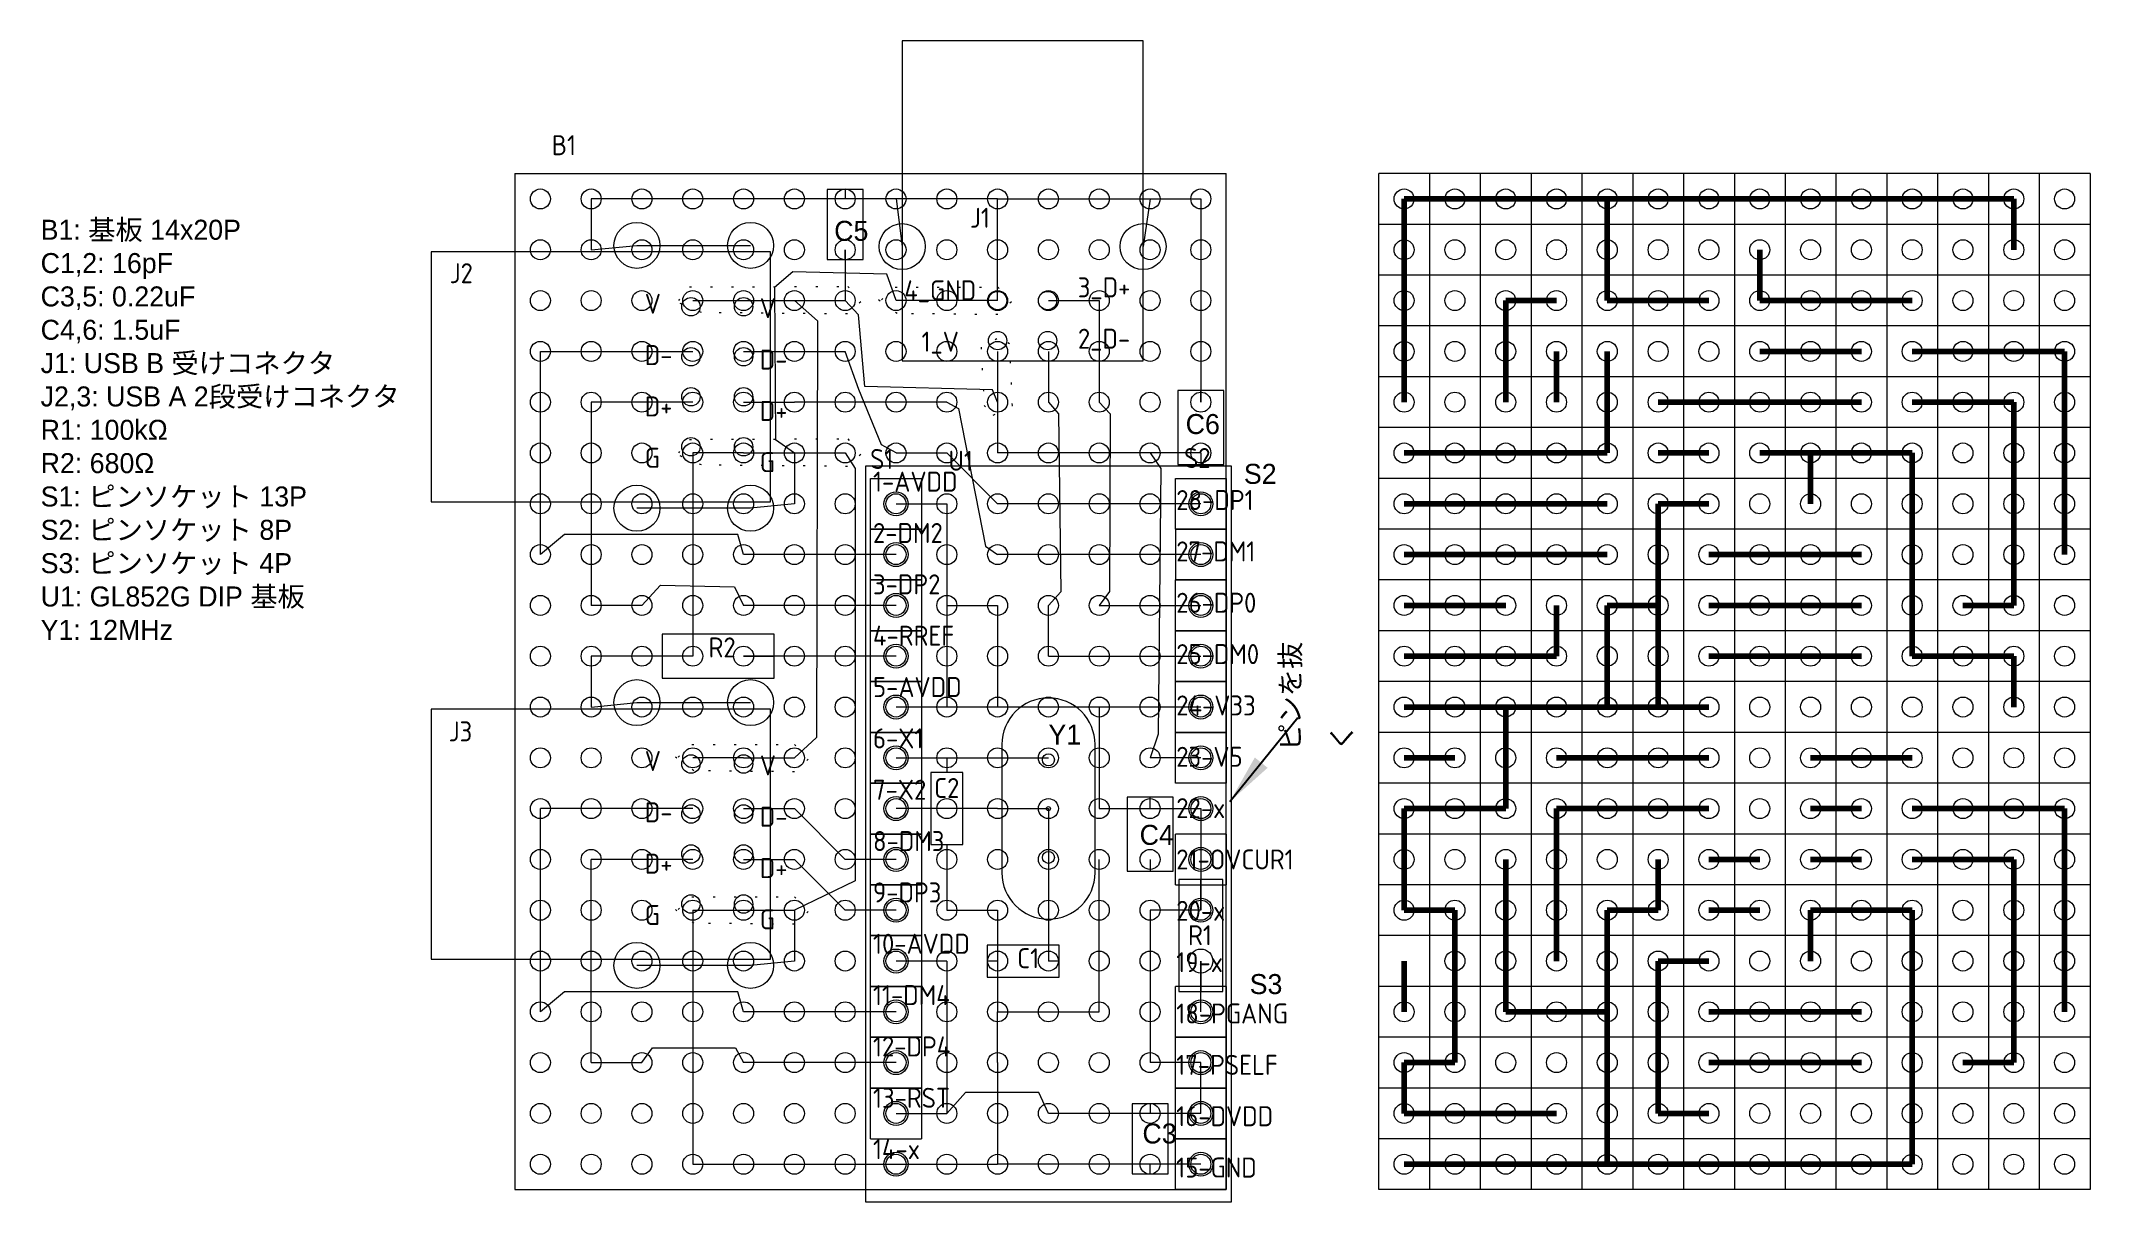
# Model space of a CAD drawing. Extents: x -22 to 80, y 1 to 59.
import ezdxf

# ---------------------------------------------------------------- set-up
doc = ezdxf.new("R2010")
doc.units = 0
doc.linetypes.add('DOTTINY', pattern=[0.9525, 0, -0.9525])
doc.layers.get('0').update_dxf_attribs({"linetype": 'CONTINUOUS', "lineweight": 9})
for name, color, linetype, lineweight in [('0_GND', 7, 'CONTINUOUS', 15), ('5V line', 1, 'CONTINUOUS', 15), ('condenser', 5, 'CONTINUOUS', 15)]:
    doc.layers.add(name, color=color, linetype=linetype, lineweight=lineweight)
for name, color, linetype, lineweight, true_color in [('0_wire', 92, 'CONTINUOUS', 15, 0x00cf00), ('3.3V line', 40, 'CONTINUOUS', 15, 0xffaa00), ('crystal', 96, 'CONTINUOUS', 15, 0x008000), ('micon', 216, 'CONTINUOUS', 15, 0x800080), ('resister', 132, 'CONTINUOUS', 15, 0x00caca), ('socket_header', 56, 'CONTINUOUS', 15, 0x808000), ('terminal', 16, 'CONTINUOUS', 15, 0x800000), ('universal_board', 253, 'CONTINUOUS', 15, 0xa0a0a4)]:
    doc.layers.add(name, color=color, linetype=linetype, lineweight=lineweight, true_color=true_color)
doc.styles.add('iso', font='iso')
doc.styles.add('kst32b', font='kst32b')
doc.styles.get("Standard").update_dxf_attribs({"font": 'STANDARD'})
doc.styles.add('unicode', font='unicode')
doc.dimstyles.get("Standard").update_dxf_attribs({"dimtxt": 2.5, "dimasz": 2.5, "dimexe": 1.25, "dimexo": 0.625, "dimtad": 0, "dimtoh": 1, "dimtxsty": 'STANDARD', "dimcen": 0.09, "dimadec": 0, "dimazin": 0, "dimtfac": 1, "dimtdec": 4, "dimtofl": 0, "dimtmove": 0, "dimatfit": 3, "dimfxl": 1, "dimtolj": 1, "dimtzin": 0, "dimarcsym": 0})

msp = doc.modelspace()

# ---------------------------------------------------------------- linework, layer by layer
at = {"layer": '0_GND'}
for p, q in [((15.24, 50.8), (5.08, 50.8)), ((5.08, 50.8), (5.08, 48.26)), ((25.4, 50.8), (15.24, 50.8)), ((25.4, 45.72), (25.4, 50.8)), ((25.4, 50.8), (33.02, 50.8)), ((33.02, 50.8), (35.56, 50.8)), ((35.56, 50.8), (35.56, 40.64)), ((25.4, 45.72), (20.32, 45.72)), ((12.7, 38.1), (10.16, 38.1)), ((10.16, 38.1), (10.16, 27.94)), ((12.7, 38.1), (15.24, 38.1)), ((15.24, 38.1), (15.24, 35.56)), ((15.24, 38.1), (17.78, 38.1)), ((10.16, 27.94), (5.08, 27.94)), ((5.08, 27.94), (5.08, 25.4)), ((22.86, 17.78), (22.86, 15.24)), ((30.48, 10.16), (30.48, 17.78)), ((10.16, 15.24), (12.7, 15.24)), ((10.16, 15.24), (10.16, 2.54)), ((12.7, 15.24), (15.24, 15.24)), ((15.24, 15.24), (15.24, 12.7)), ((22.86, 15.24), (25.4, 15.24)), ((25.4, 15.24), (25.4, 10.16)), ((25.4, 7.62), (25.4, 10.16)), ((25.4, 10.16), (30.48, 10.16)), ((25.4, 7.62), (25.4, 2.54)), ((10.16, 2.54), (22.86, 2.54)), ((22.86, 2.54), (25.4, 2.54)), ((33.02, 2.54), (25.4, 2.54)), ((35.56, 2.54), (33.02, 2.54))]:
    msp.add_line(p, q, dxfattribs=at)
at = {"layer": '0_GND', "lineweight": 200}
for p, q in [((48.26, 50.8), (45.72, 50.8)), ((45.72, 50.8), (45.72, 40.64)), ((55.88, 50.8), (48.26, 50.8)), ((55.88, 45.72), (55.88, 50.8)), ((55.88, 50.8), (66.04, 50.8)), ((66.04, 50.8), (76.2, 50.8)), ((76.2, 50.8), (76.2, 48.26)), ((55.88, 45.72), (60.96, 45.72)), ((66.04, 38.1), (63.5, 38.1)), ((68.58, 38.1), (66.04, 38.1)), ((66.04, 38.1), (66.04, 35.56)), ((68.58, 38.1), (71.12, 38.1)), ((71.12, 38.1), (71.12, 27.94)), ((71.12, 27.94), (76.2, 27.94)), ((76.2, 27.94), (76.2, 25.4)), ((50.8, 10.16), (50.8, 17.78)), ((58.42, 17.78), (58.42, 15.24)), ((58.42, 15.24), (55.88, 15.24)), ((55.88, 15.24), (55.88, 10.16)), ((68.58, 15.24), (66.04, 15.24)), ((66.04, 15.24), (66.04, 12.7)), ((71.12, 15.24), (68.58, 15.24)), ((71.12, 15.24), (71.12, 2.54)), ((55.88, 10.16), (50.8, 10.16)), ((55.88, 7.62), (55.88, 10.16)), ((55.88, 7.62), (55.88, 2.54)), ((45.72, 2.54), (48.26, 2.54)), ((48.26, 2.54), (55.88, 2.54)), ((58.42, 2.54), (55.88, 2.54)), ((71.12, 2.54), (58.42, 2.54))]:
    msp.add_line(p, q, dxfattribs=at)
at = {"layer": '0_GND', "linetype": 'DOTTINY'}
for points in [[(19.59, 45.75), (20.28, 46.39), (25.41, 46.39), (26.09, 45.66), (25.41, 45.02), (20.37, 45.07), (19.45, 45.75)], [(9.46, 38.1), (9.99, 38.78), (17.92, 38.81), (18.56, 38.03), (17.89, 37.43), (10.59, 37.5), (9.42, 38)], [(9.43, 15.27), (10.12, 15.91), (15.25, 15.91), (15.93, 15.18), (15.25, 14.54), (10.21, 14.59), (9.29, 15.27)]]:
    msp.add_lwpolyline(points, dxfattribs=at)
at = {"layer": '0_wire'}
for p, q in [((27.94, 45.72), (30.48, 45.72)), ((30.48, 45.72), (30.48, 40.64)), ((2.54, 33.02), (2.54, 43.18)), ((2.54, 43.18), (10.16, 43.18)), ((12.7, 43.18), (15.24, 43.18)), ((15.24, 43.18), (17.78, 43.18)), ((27.94, 43.18), (27.94, 40.64)), ((10.16, 40.64), (5.08, 40.64)), ((5.08, 40.64), (5.08, 30.48)), ((12.7, 40.64), (15.24, 40.64)), ((22.86, 40.64), (15.24, 40.64)), ((20.32, 38.1), (22.86, 38.1)), ((35.56, 35.56), (25.4, 35.56)), ((20.32, 33.02), (12.7, 33.02)), ((35.56, 33.02), (25.4, 33.02)), ((7.62, 30.48), (5.08, 30.48)), ((20.32, 30.48), (12.7, 30.48)), ((27.94, 27.94), (27.94, 30.48)), ((30.48, 30.48), (35.56, 30.48)), ((17.78, 27.94), (12.7, 27.94)), ((20.32, 27.94), (17.78, 27.94)), ((27.94, 27.94), (35.56, 27.94)), ((20.32, 22.86), (25.4, 22.86)), ((25.4, 22.86), (27.94, 22.86)), ((10.16, 20.32), (2.54, 20.32)), ((2.54, 10.16), (2.54, 20.32)), ((12.7, 20.32), (15.24, 20.32)), ((25.4, 20.32), (20.32, 20.32)), ((25.4, 20.32), (27.94, 20.32)), ((27.94, 20.32), (27.94, 17.78)), ((10.16, 17.78), (5.08, 17.78)), ((5.08, 7.62), (5.08, 17.78)), ((12.7, 17.78), (15.24, 17.78)), ((20.32, 17.78), (17.78, 17.78)), ((27.94, 17.78), (27.94, 12.7)), ((20.32, 15.24), (17.78, 15.24)), ((35.56, 10.16), (35.56, 12.7)), ((17.78, 10.16), (12.7, 10.16)), ((20.32, 10.16), (17.78, 10.16)), ((5.08, 7.62), (7.62, 7.62)), ((17.78, 7.62), (12.7, 7.62)), ((20.32, 7.62), (17.78, 7.62))]:
    msp.add_line(p, q, dxfattribs=at)
at = {"layer": '0_wire', "lineweight": 200}
for p, q in [((53.34, 45.72), (50.8, 45.72)), ((50.8, 45.72), (50.8, 40.64)), ((53.34, 43.18), (53.34, 40.64)), ((66.04, 43.18), (63.5, 43.18)), ((68.58, 43.18), (66.04, 43.18)), ((78.74, 43.18), (71.12, 43.18)), ((78.74, 33.02), (78.74, 43.18)), ((58.42, 40.64), (66.04, 40.64)), ((68.58, 40.64), (66.04, 40.64)), ((71.12, 40.64), (76.2, 40.64)), ((76.2, 40.64), (76.2, 30.48)), ((60.96, 38.1), (58.42, 38.1)), ((45.72, 35.56), (55.88, 35.56)), ((45.72, 33.02), (55.88, 33.02)), ((60.96, 33.02), (68.58, 33.02)), ((50.8, 30.48), (45.72, 30.48)), ((53.34, 27.94), (53.34, 30.48)), ((60.96, 30.48), (68.58, 30.48)), ((73.66, 30.48), (76.2, 30.48)), ((53.34, 27.94), (45.72, 27.94)), ((60.96, 27.94), (63.5, 27.94)), ((63.5, 27.94), (68.58, 27.94)), ((55.88, 22.86), (53.34, 22.86)), ((60.96, 22.86), (55.88, 22.86)), ((55.88, 20.32), (53.34, 20.32)), ((53.34, 20.32), (53.34, 17.78)), ((55.88, 20.32), (60.96, 20.32)), ((68.58, 20.32), (66.04, 20.32)), ((71.12, 20.32), (78.74, 20.32)), ((78.74, 10.16), (78.74, 20.32)), ((53.34, 17.78), (53.34, 12.7)), ((60.96, 17.78), (63.5, 17.78)), ((68.58, 17.78), (66.04, 17.78)), ((71.12, 17.78), (76.2, 17.78)), ((76.2, 7.62), (76.2, 17.78)), ((60.96, 15.24), (63.5, 15.24)), ((45.72, 10.16), (45.72, 12.7)), ((60.96, 10.16), (63.5, 10.16)), ((63.5, 10.16), (68.58, 10.16)), ((60.96, 7.62), (63.5, 7.62)), ((63.5, 7.62), (68.58, 7.62)), ((76.2, 7.62), (73.66, 7.62))]:
    msp.add_line(p, q, dxfattribs=at)
at = {"layer": '3.3V line'}
for p, q in [((20.32, 35.56), (22.86, 35.56)), ((22.86, 35.56), (22.86, 25.4)), ((22.86, 30.48), (25.4, 30.48)), ((25.4, 30.48), (25.4, 25.4)), ((25.4, 25.4), (20.32, 25.4)), ((30.48, 25.4), (25.4, 25.4)), ((33.02, 25.4), (30.48, 25.4)), ((30.48, 25.4), (30.48, 20.32)), ((35.56, 25.4), (33.02, 25.4)), ((30.48, 20.32), (35.56, 20.32)), ((35.56, 20.32), (35.56, 17.78)), ((35.56, 17.78), (35.56, 15.24)), ((35.56, 15.24), (33.02, 15.24)), ((33.02, 15.24), (33.02, 7.62)), ((22.86, 12.7), (20.32, 12.7)), ((22.86, 12.7), (22.86, 5.08)), ((35.56, 7.62), (33.02, 7.62)), ((35.56, 5.08), (35.56, 7.62)), ((20.32, 5.08), (22.86, 5.08)), ((33.02, 5.08), (27.94, 5.08)), ((35.56, 5.08), (33.02, 5.08))]:
    msp.add_line(p, q, dxfattribs=at)
at = {"layer": '3.3V line', "lineweight": 200}
for p, q in [((60.96, 35.56), (58.42, 35.56)), ((58.42, 35.56), (58.42, 25.4)), ((58.42, 30.48), (55.88, 30.48)), ((55.88, 30.48), (55.88, 25.4)), ((45.72, 25.4), (48.26, 25.4)), ((48.26, 25.4), (50.8, 25.4)), ((50.8, 25.4), (55.88, 25.4)), ((50.8, 25.4), (50.8, 20.32)), ((55.88, 25.4), (60.96, 25.4)), ((50.8, 20.32), (45.72, 20.32)), ((45.72, 20.32), (45.72, 17.78)), ((45.72, 17.78), (45.72, 15.24)), ((45.72, 15.24), (48.26, 15.24)), ((48.26, 15.24), (48.26, 7.62)), ((58.42, 12.7), (58.42, 5.08)), ((58.42, 12.7), (60.96, 12.7)), ((45.72, 5.08), (45.72, 7.62)), ((45.72, 7.62), (48.26, 7.62)), ((45.72, 5.08), (48.26, 5.08)), ((48.26, 5.08), (53.34, 5.08)), ((60.96, 5.08), (58.42, 5.08))]:
    msp.add_line(p, q, dxfattribs=at)
at = {"layer": '5V line'}
for p, q in [((17.78, 48.26), (17.78, 45.72)), ((10.16, 45.72), (15.24, 45.72)), ((15.24, 45.72), (17.78, 45.72)), ((25.4, 43.18), (25.4, 40.64)), ((25.4, 40.64), (25.4, 38.1)), ((33.02, 38.1), (25.4, 38.1)), ((35.56, 38.1), (33.02, 38.1)), ((12.7, 22.86), (10.16, 22.86)), ((12.7, 22.86), (15.24, 22.86)), ((35.56, 22.86), (33.02, 22.86))]:
    msp.add_line(p, q, dxfattribs=at)
at = {"layer": '5V line', "lineweight": 200}
for p, q in [((63.5, 48.26), (63.5, 45.72)), ((66.04, 45.72), (63.5, 45.72)), ((71.12, 45.72), (66.04, 45.72)), ((55.88, 43.18), (55.88, 40.64)), ((55.88, 40.64), (55.88, 38.1)), ((45.72, 38.1), (48.26, 38.1)), ((48.26, 38.1), (55.88, 38.1)), ((45.72, 22.86), (48.26, 22.86)), ((68.58, 22.86), (66.04, 22.86)), ((68.58, 22.86), (71.12, 22.86))]:
    msp.add_line(p, q, dxfattribs=at)
at = {"layer": '5V line', "linetype": 'DOTTINY'}
for points in [[(9.46, 45.72), (9.99, 46.4), (17.92, 46.43), (18.56, 45.65), (17.89, 45.05), (10.59, 45.12), (9.42, 45.62)], [(25.36, 43.81), (24.58, 43.39), (24.72, 40.48), (25.18, 39.99), (26.14, 40.48), (26, 43.56), (25.5, 43.85)], [(9.43, 22.89), (10.12, 23.53), (15.25, 23.53), (15.93, 22.8), (15.25, 22.16), (10.21, 22.21), (9.29, 22.89)]]:
    msp.add_lwpolyline(points, dxfattribs=at)
at = {"layer": 'condenser'}
for p, q in [((18.68, 51.28), (16.88, 51.28)), ((16.88, 51.28), (16.88, 47.78)), ((17.78, 51.28), (17.78, 50.8)), ((18.68, 47.78), (18.68, 51.28)), ((17.78, 47.78), (17.78, 48.26)), ((16.88, 47.78), (18.68, 47.78)), ((34.41, 41.22), (34.41, 37.52)), ((36.71, 41.22), (34.41, 41.22)), ((35.56, 40.64), (35.56, 41.22)), ((36.71, 37.52), (36.71, 41.22)), ((35.56, 38.1), (35.56, 37.52)), ((34.41, 37.52), (36.71, 37.52)), ((22.86, 22.86), (22.86, 22.12)), ((23.66, 22.12), (22.06, 22.12)), ((22.06, 22.12), (22.06, 18.52)), ((23.66, 18.52), (23.66, 22.12)), ((31.87, 20.9), (31.87, 17.2)), ((34.17, 20.9), (31.87, 20.9)), ((33.02, 20.32), (33.02, 20.9)), ((34.17, 17.2), (34.17, 20.9)), ((22.06, 18.52), (23.66, 18.52)), ((22.86, 18.52), (22.86, 17.78)), ((33.02, 17.78), (33.02, 17.2)), ((31.87, 17.2), (34.17, 17.2)), ((28.47, 13.5), (24.87, 13.5)), ((24.87, 13.5), (24.87, 11.9)), ((28.47, 11.9), (28.47, 13.5)), ((25.4, 12.7), (24.87, 12.7)), ((28.47, 12.7), (27.94, 12.7)), ((24.87, 11.9), (28.47, 11.9)), ((33.92, 5.56), (32.12, 5.56)), ((32.12, 5.56), (32.12, 2.06)), ((33.02, 5.56), (33.02, 5.08)), ((33.92, 2.06), (33.92, 5.56)), ((32.12, 2.06), (33.92, 2.06)), ((33.02, 2.06), (33.02, 2.54))]:
    msp.add_line(p, q, dxfattribs=at)
at = {"layer": 'crystal'}
for p, q in [((25.61, 23.52), (25.61, 17.12)), ((30.26, 23.52), (30.26, 17.12))]:
    msp.add_line(p, q, dxfattribs=at)
for centre, radius in [((27.94, 22.76), 0.3), ((27.94, 20.32), 0.1), ((27.94, 17.88), 0.3)]:
    msp.add_circle(centre, radius, dxfattribs=at)
for centre, start, end in [((27.94, 23.52), 360, 180), ((27.94, 17.12), 180, 360)]:
    msp.add_arc(centre, 2.33, start, end, dxfattribs=at)
at = {"layer": 'micon'}
for p, q in [((18.81, 0.65), (18.81, 37.45)), ((18.81, 37.45), (37.07, 37.45)), ((37.07, 0.65), (18.81, 0.65))]:
    msp.add_line(p, q, dxfattribs=at)
at = {"layer": 'micon', "linetype": 'CONTINUOUS', "lineweight": 15}
msp.add_line((37.07, 37.45), (37.07, 0.65), dxfattribs=at)
at = {"layer": 'micon'}
for centre in [(20.32, 35.56), (35.56, 35.56), (20.32, 33.02), (35.56, 33.02), (20.32, 30.48), (35.56, 30.48), (20.32, 27.94), (35.56, 27.94), (20.32, 25.4), (35.56, 25.4), (20.32, 22.86), (35.56, 22.86), (20.32, 20.32), (35.56, 20.32), (20.32, 17.78), (35.56, 17.78), (20.32, 15.24), (35.56, 15.24), (20.32, 12.7), (35.56, 12.7), (20.32, 10.16), (35.56, 10.16), (20.32, 7.62), (35.56, 7.62), (20.32, 5.08), (35.56, 5.08), (20.32, 2.54), (35.56, 2.54)]:
    msp.add_circle(centre, 0.6, dxfattribs=at)
at = {"layer": 'resister'}
for p, q in [((20.32, 50.8), (20.63, 48.42)), ((33.02, 50.8), (32.67, 48.42)), ((25.4, 35.56), (22.86, 38.1)), ((14.23, 29.04), (8.63, 29.04)), ((8.63, 29.04), (8.63, 26.84)), ((14.23, 26.84), (14.23, 29.04)), ((10.16, 27.94), (8.63, 27.94)), ((12.7, 27.94), (14.23, 27.94)), ((8.63, 26.84), (14.23, 26.84)), ((17.78, 17.78), (15.24, 20.32)), ((15.24, 17.78), (17.78, 15.24)), ((34.46, 16.77), (34.46, 11.17)), ((36.66, 16.77), (34.46, 16.77)), ((35.56, 15.24), (35.56, 16.77)), ((36.66, 11.17), (36.66, 16.77)), ((35.56, 12.7), (35.56, 11.17)), ((34.46, 11.17), (36.66, 11.17))]:
    msp.add_line(p, q, dxfattribs=at)
for points in [[(5.08, 48.26), (7.37, 48.48), (13.05, 48.48)], [(20.32, 45.72), (19.87, 47.04), (15.17, 47.16), (14.24, 46.38), (14.3, 38.78), (15.24, 38.1)], [(15.24, 45.72), (16.39, 44.7), (16.35, 23.88), (15.24, 22.86)], [(25.4, 40.64), (25.15, 41.26), (18.77, 41.42), (18.44, 45.01), (17.78, 45.72)], [(20.32, 38.1), (19.59, 38.5), (18.47, 41.27), (17.78, 43.18)], [(22.86, 40.64), (23.44, 40.33), (24.8, 33.44), (25.4, 33.02)], [(27.94, 40.64), (28.44, 40.06), (28.56, 31.15), (27.94, 30.48)], [(30.48, 40.64), (31.03, 40.06), (30.99, 31.18), (30.48, 30.48)], [(17.78, 38.1), (18.28, 37.33), (18.28, 16.71), (15.24, 15.24)], [(33.02, 38.1), (33.56, 37.32), (33.42, 24.04), (33.02, 22.86)], [(15.24, 35.56), (13.05, 35.34), (7.37, 35.34)], [(12.7, 33.02), (12.41, 34.02), (3.75, 34.02), (2.54, 33.02)], [(7.62, 30.48), (8.54, 31.49), (12.24, 31.41), (12.7, 30.48)], [(5.08, 25.4), (7.37, 25.62), (13.05, 25.62)], [(15.24, 12.7), (13.05, 12.48), (7.37, 12.48)], [(12.7, 10.16), (12.41, 11.16), (3.75, 11.16), (2.54, 10.16)], [(7.62, 7.62), (8.15, 8.36), (12.29, 8.36), (12.7, 7.62)], [(27.94, 5.08), (27.46, 6.12), (23.8, 6.12), (22.86, 5.08)]]:
    msp.add_lwpolyline(points, dxfattribs=at)
at = {"layer": 'socket_header'}
for p, q in [((19.05, 36.83), (21.59, 36.83)), ((19.05, 34.29), (19.05, 36.83)), ((21.59, 36.83), (21.59, 34.29)), ((34.29, 34.29), (34.29, 36.83)), ((34.29, 36.83), (36.83, 36.83)), ((36.83, 36.83), (36.83, 34.29)), ((21.59, 34.29), (19.05, 34.29)), ((19.05, 34.29), (21.59, 34.29)), ((19.05, 31.75), (19.05, 34.29)), ((21.59, 34.29), (21.59, 31.75)), ((36.83, 34.29), (34.29, 34.29)), ((34.29, 34.29), (36.83, 34.29)), ((34.29, 34.29), (34.29, 31.75)), ((36.83, 34.29), (36.83, 31.75)), ((21.59, 31.75), (19.05, 31.75)), ((19.05, 31.75), (21.59, 31.75)), ((19.05, 29.21), (19.05, 31.75)), ((21.59, 31.75), (21.59, 29.21)), ((36.83, 31.75), (34.29, 31.75)), ((34.29, 31.75), (36.83, 31.75)), ((34.29, 29.21), (34.29, 31.75)), ((36.83, 31.75), (36.83, 29.21)), ((21.59, 29.21), (19.05, 29.21)), ((19.05, 29.21), (21.59, 29.21)), ((19.05, 26.67), (19.05, 29.21)), ((21.59, 29.21), (21.59, 26.67)), ((36.83, 29.21), (34.29, 29.21)), ((34.29, 29.21), (36.83, 29.21)), ((34.29, 26.67), (34.29, 29.21)), ((36.83, 29.21), (36.83, 26.67)), ((21.59, 26.67), (19.05, 26.67)), ((19.05, 26.67), (21.59, 26.67)), ((19.05, 24.13), (19.05, 26.67)), ((21.59, 26.67), (21.59, 24.13)), ((36.83, 26.67), (34.29, 26.67)), ((34.29, 26.67), (36.83, 26.67)), ((34.29, 24.13), (34.29, 26.67)), ((36.83, 26.67), (36.83, 24.13)), ((21.59, 24.13), (19.05, 24.13)), ((19.05, 24.13), (21.59, 24.13)), ((19.05, 21.59), (19.05, 24.13)), ((21.59, 24.13), (21.59, 21.59)), ((36.83, 24.13), (34.29, 24.13)), ((34.29, 24.13), (36.83, 24.13)), ((34.29, 21.59), (34.29, 24.13)), ((36.83, 24.13), (36.83, 21.59)), ((21.59, 21.59), (19.05, 21.59)), ((19.05, 21.59), (21.59, 21.59)), ((19.05, 19.05), (19.05, 21.59)), ((21.59, 21.59), (21.59, 19.05)), ((36.83, 21.59), (34.29, 21.59)), ((21.59, 19.05), (19.05, 19.05)), ((19.05, 19.05), (21.59, 19.05)), ((19.05, 16.51), (19.05, 19.05)), ((21.59, 19.05), (21.59, 16.51)), ((36.83, 19.05), (34.29, 19.05)), ((34.29, 16.51), (34.29, 19.05)), ((36.83, 19.05), (36.83, 16.51)), ((21.59, 16.51), (19.05, 16.51)), ((19.05, 16.51), (21.59, 16.51)), ((19.05, 13.97), (19.05, 16.51)), ((21.59, 16.51), (21.59, 13.97)), ((34.29, 16.51), (36.83, 16.51)), ((21.59, 13.97), (19.05, 13.97)), ((19.05, 13.97), (21.59, 13.97)), ((19.05, 11.43), (19.05, 13.97)), ((21.59, 13.97), (21.59, 11.43)), ((21.59, 11.43), (19.05, 11.43)), ((19.05, 11.43), (21.59, 11.43)), ((19.05, 8.89), (19.05, 11.43)), ((21.59, 11.43), (21.59, 8.89)), ((36.83, 11.43), (34.29, 11.43)), ((34.29, 8.89), (34.29, 11.43)), ((36.83, 11.43), (36.83, 8.89)), ((21.59, 8.89), (19.05, 8.89)), ((19.05, 8.89), (21.59, 8.89)), ((19.05, 6.35), (19.05, 8.89)), ((21.59, 8.89), (21.59, 6.35)), ((36.83, 8.89), (34.29, 8.89)), ((34.29, 8.89), (36.83, 8.89)), ((34.29, 6.35), (34.29, 8.89)), ((36.83, 8.89), (36.83, 6.35)), ((21.59, 6.35), (19.05, 6.35)), ((19.05, 6.35), (21.59, 6.35)), ((19.05, 3.81), (19.05, 6.35)), ((21.59, 6.35), (21.59, 3.81)), ((36.83, 6.35), (34.29, 6.35)), ((34.29, 6.35), (36.83, 6.35)), ((34.29, 3.81), (34.29, 6.35)), ((36.83, 6.35), (36.83, 3.81)), ((19.05, 3.81), (21.59, 3.81)), ((36.83, 3.81), (34.29, 3.81)), ((34.29, 3.81), (36.83, 3.81)), ((34.29, 1.27), (34.29, 3.81)), ((36.83, 3.81), (36.83, 1.27)), ((36.83, 1.27), (34.29, 1.27))]:
    msp.add_line(p, q, dxfattribs=at)
at = {"layer": 'terminal'}
for p, q in [((20.63, 58.7), (20.63, 42.7)), ((32.67, 58.7), (20.63, 58.7)), ((32.67, 42.7), (32.67, 58.7)), ((14.05, 48.16), (-2.91, 48.16)), ((-2.91, 48.16), (-2.91, 35.66)), ((14.05, 35.66), (14.05, 48.16)), ((20.63, 42.7), (32.67, 42.7)), ((-2.91, 35.66), (14.05, 35.66)), ((14.05, 25.3), (-2.91, 25.3)), ((-2.91, 25.3), (-2.91, 12.8)), ((14.05, 12.8), (14.05, 25.3)), ((-2.91, 12.8), (14.05, 12.8))]:
    msp.add_line(p, q, dxfattribs=at)
for centre, radius in [((7.37, 48.48), 1.15), ((13.05, 48.48), 1.15), ((20.63, 48.42), 1.15), ((32.67, 48.42), 1.15), ((25.4, 45.72), 0.46), ((27.9, 45.72), 0.46), ((10.07, 45.41), 0.46), ((12.7, 45.41), 0.46), ((25.4, 43.72), 0.46), ((27.9, 43.72), 0.46), ((10.07, 42.91), 0.46), ((12.7, 42.91), 0.46), ((10.07, 40.91), 0.46), ((12.7, 40.91), 0.46), ((10.07, 38.41), 0.46), ((12.7, 38.41), 0.46), ((7.37, 35.34), 1.15), ((13.05, 35.34), 1.15), ((7.37, 25.62), 1.15), ((13.05, 25.62), 1.15), ((10.07, 22.55), 0.46), ((12.7, 22.55), 0.46), ((10.07, 20.05), 0.46), ((12.7, 20.05), 0.46), ((10.07, 18.05), 0.46), ((12.7, 18.05), 0.46), ((10.07, 15.55), 0.46), ((12.7, 15.55), 0.46), ((7.37, 12.48), 1.15), ((13.05, 12.48), 1.15)]:
    msp.add_circle(centre, radius, dxfattribs=at)
at = {"layer": 'universal_board'}
for p, q in [((1.27, 52.07), (36.83, 52.07)), ((1.27, 52.07), (1.27, 1.27)), ((36.83, 1.27), (36.83, 52.07)), ((80.01, 52.07), (44.45, 52.07)), ((44.45, 1.27), (44.45, 52.07)), ((46.99, 52.07), (46.99, 1.27)), ((49.53, 52.07), (49.53, 1.27)), ((52.07, 52.07), (52.07, 1.27)), ((54.61, 52.07), (54.61, 1.27)), ((57.15, 52.07), (57.15, 1.27)), ((59.69, 52.07), (59.69, 1.27)), ((62.23, 52.07), (62.23, 1.27)), ((64.77, 52.07), (64.77, 1.27)), ((67.31, 52.07), (67.31, 1.27)), ((69.85, 52.07), (69.85, 1.27)), ((72.39, 52.07), (72.39, 1.27)), ((74.93, 52.07), (74.93, 1.27)), ((77.47, 52.07), (77.47, 1.27)), ((80.01, 52.07), (80.01, 1.27)), ((80.01, 49.53), (44.45, 49.53)), ((80.01, 46.99), (44.45, 46.99)), ((80.01, 44.45), (44.45, 44.45)), ((80.01, 41.91), (44.45, 41.91)), ((80.01, 39.37), (44.45, 39.37)), ((80.01, 36.83), (44.45, 36.83)), ((80.01, 34.29), (44.45, 34.29)), ((80.01, 31.75), (44.45, 31.75)), ((80.01, 29.21), (44.45, 29.21)), ((80.01, 26.67), (44.45, 26.67)), ((80.01, 24.13), (44.45, 24.13)), ((80.01, 21.59), (44.45, 21.59)), ((80.01, 19.05), (44.45, 19.05)), ((80.01, 16.51), (44.45, 16.51)), ((80.01, 13.97), (44.45, 13.97)), ((80.01, 11.43), (44.45, 11.43)), ((80.01, 8.89), (44.45, 8.89)), ((80.01, 6.35), (44.45, 6.35)), ((80.01, 3.81), (44.45, 3.81)), ((1.27, 1.27), (36.83, 1.27)), ((80.01, 1.27), (44.45, 1.27))]:
    msp.add_line(p, q, dxfattribs=at)
for centre in [(2.54, 50.8), (5.08, 50.8), (7.62, 50.8), (10.16, 50.8), (12.7, 50.8), (15.24, 50.8), (17.78, 50.8), (20.32, 50.8), (22.86, 50.8), (25.4, 50.8), (27.94, 50.8), (30.48, 50.8), (33.02, 50.8), (35.56, 50.8), (45.72, 50.8), (48.26, 50.8), (50.8, 50.8), (53.34, 50.8), (55.88, 50.8), (58.42, 50.8), (60.96, 50.8), (63.5, 50.8), (66.04, 50.8), (68.58, 50.8), (71.12, 50.8), (73.66, 50.8), (76.2, 50.8), (78.74, 50.8), (2.54, 48.26), (5.08, 48.26), (7.62, 48.26), (10.16, 48.26), (12.7, 48.26), (15.24, 48.26), (17.78, 48.26), (20.32, 48.26), (22.86, 48.26), (25.4, 48.26), (27.94, 48.26), (30.48, 48.26), (33.02, 48.26), (35.56, 48.26), (45.72, 48.26), (48.26, 48.26), (50.8, 48.26), (53.34, 48.26), (55.88, 48.26), (58.42, 48.26), (60.96, 48.26), (63.5, 48.26), (66.04, 48.26), (68.58, 48.26), (71.12, 48.26), (73.66, 48.26), (76.2, 48.26), (78.74, 48.26), (2.54, 45.72), (5.08, 45.72), (7.62, 45.72), (10.16, 45.72), (12.7, 45.72), (15.24, 45.72), (17.78, 45.72), (20.32, 45.72), (22.86, 45.72), (25.4, 45.72), (27.94, 45.72), (30.48, 45.72), (33.02, 45.72), (35.56, 45.72), (45.72, 45.72), (48.26, 45.72), (50.8, 45.72), (53.34, 45.72), (55.88, 45.72), (58.42, 45.72), (60.96, 45.72), (63.5, 45.72), (66.04, 45.72), (68.58, 45.72), (71.12, 45.72), (73.66, 45.72), (76.2, 45.72), (78.74, 45.72), (2.54, 43.18), (5.08, 43.18), (7.62, 43.18), (10.16, 43.18), (12.7, 43.18), (15.24, 43.18), (17.78, 43.18), (20.32, 43.18), (22.86, 43.18), (25.4, 43.18), (27.94, 43.18), (30.48, 43.18), (33.02, 43.18), (35.56, 43.18), (45.72, 43.18), (48.26, 43.18), (50.8, 43.18), (53.34, 43.18), (55.88, 43.18), (58.42, 43.18), (60.96, 43.18), (63.5, 43.18), (66.04, 43.18), (68.58, 43.18), (71.12, 43.18), (73.66, 43.18), (76.2, 43.18), (78.74, 43.18), (2.54, 40.64), (5.08, 40.64), (7.62, 40.64), (10.16, 40.64), (12.7, 40.64), (15.24, 40.64), (17.78, 40.64), (20.32, 40.64), (22.86, 40.64), (25.4, 40.64), (27.94, 40.64), (30.48, 40.64), (33.02, 40.64), (35.56, 40.64), (45.72, 40.64), (48.26, 40.64), (50.8, 40.64), (53.34, 40.64), (55.88, 40.64), (58.42, 40.64), (60.96, 40.64), (63.5, 40.64), (66.04, 40.64), (68.58, 40.64), (71.12, 40.64), (73.66, 40.64), (76.2, 40.64), (78.74, 40.64), (2.54, 38.1), (5.08, 38.1), (7.62, 38.1), (10.16, 38.1), (12.7, 38.1), (15.24, 38.1), (17.78, 38.1), (20.32, 38.1), (22.86, 38.1), (25.4, 38.1), (27.94, 38.1), (30.48, 38.1), (33.02, 38.1), (35.56, 38.1), (45.72, 38.1), (48.26, 38.1), (50.8, 38.1), (53.34, 38.1), (55.88, 38.1), (58.42, 38.1), (60.96, 38.1), (63.5, 38.1), (66.04, 38.1), (68.58, 38.1), (71.12, 38.1), (73.66, 38.1), (76.2, 38.1), (78.74, 38.1), (2.54, 35.56), (5.08, 35.56), (7.62, 35.56), (10.16, 35.56), (12.7, 35.56), (15.24, 35.56), (17.78, 35.56), (20.32, 35.56), (22.86, 35.56), (25.4, 35.56), (27.94, 35.56), (30.48, 35.56), (33.02, 35.56), (35.56, 35.56), (45.72, 35.56), (48.26, 35.56), (50.8, 35.56), (53.34, 35.56), (55.88, 35.56), (58.42, 35.56), (60.96, 35.56), (63.5, 35.56), (66.04, 35.56), (68.58, 35.56), (71.12, 35.56), (73.66, 35.56), (76.2, 35.56), (78.74, 35.56), (2.54, 33.02), (5.08, 33.02), (7.62, 33.02), (10.16, 33.02), (12.7, 33.02), (15.24, 33.02), (17.78, 33.02), (20.32, 33.02), (20.32, 33.02), (22.86, 33.02), (25.4, 33.02), (27.94, 33.02), (30.48, 33.02), (33.02, 33.02), (35.56, 33.02), (45.72, 33.02), (48.26, 33.02), (50.8, 33.02), (53.34, 33.02), (55.88, 33.02), (58.42, 33.02), (60.96, 33.02), (60.96, 33.02), (63.5, 33.02), (66.04, 33.02), (68.58, 33.02), (71.12, 33.02), (73.66, 33.02), (76.2, 33.02), (78.74, 33.02), (2.54, 30.48), (5.08, 30.48), (5.08, 30.48), (7.62, 30.48), (10.16, 30.48), (12.7, 30.48), (15.24, 30.48), (17.78, 30.48), (20.32, 30.48), (20.32, 30.48), (22.86, 30.48), (25.4, 30.48), (27.94, 30.48), (30.48, 30.48), (33.02, 30.48), (35.56, 30.48), (45.72, 30.48), (48.26, 30.48), (50.8, 30.48), (53.34, 30.48), (55.88, 30.48), (58.42, 30.48), (60.96, 30.48), (60.96, 30.48), (63.5, 30.48), (66.04, 30.48), (68.58, 30.48), (71.12, 30.48), (73.66, 30.48), (76.2, 30.48), (76.2, 30.48), (78.74, 30.48), (2.54, 27.94), (5.08, 27.94), (5.08, 27.94), (7.62, 27.94), (10.16, 27.94), (12.7, 27.94), (15.24, 27.94), (17.78, 27.94), (20.32, 27.94), (20.32, 27.94), (22.86, 27.94), (25.4, 27.94), (27.94, 27.94), (30.48, 27.94), (33.02, 27.94), (35.56, 27.94), (45.72, 27.94), (48.26, 27.94), (50.8, 27.94), (53.34, 27.94), (55.88, 27.94), (58.42, 27.94), (60.96, 27.94), (60.96, 27.94), (63.5, 27.94), (66.04, 27.94), (68.58, 27.94), (71.12, 27.94), (73.66, 27.94), (76.2, 27.94), (76.2, 27.94), (78.74, 27.94), (2.54, 25.4), (5.08, 25.4), (5.08, 25.4), (7.62, 25.4), (10.16, 25.4), (12.7, 25.4), (15.24, 25.4), (17.78, 25.4), (20.32, 25.4), (20.32, 25.4), (22.86, 25.4), (25.4, 25.4), (27.94, 25.4), (30.48, 25.4), (33.02, 25.4), (35.56, 25.4), (45.72, 25.4), (48.26, 25.4), (50.8, 25.4), (53.34, 25.4), (55.88, 25.4), (58.42, 25.4), (60.96, 25.4), (60.96, 25.4), (63.5, 25.4), (66.04, 25.4), (68.58, 25.4), (71.12, 25.4), (73.66, 25.4), (76.2, 25.4), (76.2, 25.4), (78.74, 25.4), (2.54, 22.86), (5.08, 22.86), (5.08, 22.86), (7.62, 22.86), (10.16, 22.86), (12.7, 22.86), (15.24, 22.86), (17.78, 22.86), (20.32, 22.86), (20.32, 22.86), (22.86, 22.86), (25.4, 22.86), (27.94, 22.86), (30.48, 22.86), (33.02, 22.86), (35.56, 22.86), (45.72, 22.86), (48.26, 22.86), (50.8, 22.86), (53.34, 22.86), (55.88, 22.86), (58.42, 22.86), (60.96, 22.86), (60.96, 22.86), (63.5, 22.86), (66.04, 22.86), (68.58, 22.86), (71.12, 22.86), (73.66, 22.86), (76.2, 22.86), (76.2, 22.86), (78.74, 22.86), (2.54, 20.32), (5.08, 20.32), (5.08, 20.32), (7.62, 20.32), (10.16, 20.32), (12.7, 20.32), (15.24, 20.32), (17.78, 20.32), (20.32, 20.32), (20.32, 20.32), (22.86, 20.32), (25.4, 20.32), (27.94, 20.32), (30.48, 20.32), (33.02, 20.32), (35.56, 20.32), (45.72, 20.32), (48.26, 20.32), (50.8, 20.32), (53.34, 20.32), (55.88, 20.32), (58.42, 20.32), (60.96, 20.32), (60.96, 20.32), (63.5, 20.32), (66.04, 20.32), (68.58, 20.32), (71.12, 20.32), (73.66, 20.32), (76.2, 20.32), (76.2, 20.32), (78.74, 20.32), (2.54, 17.78), (5.08, 17.78), (5.08, 17.78), (7.62, 17.78), (10.16, 17.78), (12.7, 17.78), (15.24, 17.78), (17.78, 17.78), (20.32, 17.78), (20.32, 17.78), (22.86, 17.78), (25.4, 17.78), (27.94, 17.78), (30.48, 17.78), (33.02, 17.78), (35.56, 17.78), (45.72, 17.78), (48.26, 17.78), (50.8, 17.78), (53.34, 17.78), (55.88, 17.78), (58.42, 17.78), (60.96, 17.78), (60.96, 17.78), (63.5, 17.78), (66.04, 17.78), (68.58, 17.78), (71.12, 17.78), (73.66, 17.78), (76.2, 17.78), (76.2, 17.78), (78.74, 17.78), (2.54, 15.24), (5.08, 15.24), (5.08, 15.24), (7.62, 15.24), (10.16, 15.24), (12.7, 15.24), (15.24, 15.24), (17.78, 15.24), (20.32, 15.24), (20.32, 15.24), (22.86, 15.24), (25.4, 15.24), (27.94, 15.24), (30.48, 15.24), (33.02, 15.24), (35.56, 15.24), (45.72, 15.24), (48.26, 15.24), (50.8, 15.24), (53.34, 15.24), (55.88, 15.24), (58.42, 15.24), (60.96, 15.24), (60.96, 15.24), (63.5, 15.24), (66.04, 15.24), (68.58, 15.24), (71.12, 15.24), (73.66, 15.24), (76.2, 15.24), (76.2, 15.24), (78.74, 15.24), (2.54, 12.7), (5.08, 12.7), (5.08, 12.7), (7.62, 12.7), (10.16, 12.7), (12.7, 12.7), (15.24, 12.7), (17.78, 12.7), (20.32, 12.7), (20.32, 12.7), (22.86, 12.7), (25.4, 12.7), (27.94, 12.7), (30.48, 12.7), (33.02, 12.7), (48.26, 12.7), (50.8, 12.7), (53.34, 12.7), (55.88, 12.7), (58.42, 12.7), (60.96, 12.7), (60.96, 12.7), (63.5, 12.7), (66.04, 12.7), (68.58, 12.7), (71.12, 12.7), (73.66, 12.7), (76.2, 12.7), (76.2, 12.7), (78.74, 12.7), (2.54, 10.16), (5.08, 10.16), (5.08, 10.16), (7.62, 10.16), (10.16, 10.16), (12.7, 10.16), (15.24, 10.16), (17.78, 10.16), (20.32, 10.16), (20.32, 10.16), (22.86, 10.16), (25.4, 10.16), (27.94, 10.16), (30.48, 10.16), (33.02, 10.16), (35.56, 10.16), (45.72, 10.16), (48.26, 10.16), (50.8, 10.16), (53.34, 10.16), (55.88, 10.16), (58.42, 10.16), (60.96, 10.16), (60.96, 10.16), (63.5, 10.16), (66.04, 10.16), (68.58, 10.16), (71.12, 10.16), (73.66, 10.16), (76.2, 10.16), (76.2, 10.16), (78.74, 10.16), (2.54, 7.62), (5.08, 7.62), (5.08, 7.62), (7.62, 7.62), (10.16, 7.62), (12.7, 7.62), (15.24, 7.62), (17.78, 7.62), (20.32, 7.62), (20.32, 7.62), (22.86, 7.62), (25.4, 7.62), (27.94, 7.62), (30.48, 7.62), (33.02, 7.62), (35.56, 7.62), (45.72, 7.62), (48.26, 7.62), (50.8, 7.62), (53.34, 7.62), (55.88, 7.62), (58.42, 7.62), (60.96, 7.62), (60.96, 7.62), (63.5, 7.62), (66.04, 7.62), (68.58, 7.62), (71.12, 7.62), (73.66, 7.62), (76.2, 7.62), (76.2, 7.62), (78.74, 7.62), (2.54, 5.08), (5.08, 5.08), (5.08, 5.08), (7.62, 5.08), (10.16, 5.08), (12.7, 5.08), (15.24, 5.08), (17.78, 5.08), (20.32, 5.08), (20.32, 5.08), (22.86, 5.08), (25.4, 5.08), (27.94, 5.08), (30.48, 5.08), (33.02, 5.08), (35.56, 5.08), (45.72, 5.08), (48.26, 5.08), (50.8, 5.08), (53.34, 5.08), (55.88, 5.08), (58.42, 5.08), (60.96, 5.08), (60.96, 5.08), (63.5, 5.08), (66.04, 5.08), (68.58, 5.08), (71.12, 5.08), (73.66, 5.08), (76.2, 5.08), (76.2, 5.08), (78.74, 5.08), (2.54, 2.54), (5.08, 2.54), (5.08, 2.54), (7.62, 2.54), (10.16, 2.54), (12.7, 2.54), (15.24, 2.54), (17.78, 2.54), (20.32, 2.54), (20.32, 2.54), (22.86, 2.54), (25.4, 2.54), (27.94, 2.54), (30.48, 2.54), (33.02, 2.54), (35.56, 2.54), (45.72, 2.54), (48.26, 2.54), (50.8, 2.54), (53.34, 2.54), (55.88, 2.54), (58.42, 2.54), (60.96, 2.54), (60.96, 2.54), (63.5, 2.54), (66.04, 2.54), (68.58, 2.54), (71.12, 2.54), (73.66, 2.54), (76.2, 2.54), (76.2, 2.54), (78.74, 2.54)]:
    msp.add_circle(centre, 0.5, dxfattribs=at)

# ---------------------------------------------------------------- texts
at = {"insert": (-22.44, 39.26), "char_height": 1, "width": 18.5567, "attachment_point": 4, "style": 'kst32b'}
msp.add_mtext('B1: 基板 14x20P\\PC1,2: 16pF\\PC3,5: 0.22uF\\PC4,6: 1.5uF\\PJ1: USB B 受けコネクタ\\PJ2,3: USB A 2段受けコネクタ\\PR1: 100kΩ\\PR2: 680Ω\\PS1: ピンソケット 13P\\PS2: ピンソケット 8P\\PS3: ピンソケット 4P\\PU1: GL852G DIP 基板\\PY1: 12MHz\\P', dxfattribs=at)
at = {"insert": (41.36, 23.21), "char_height": 1, "width": 6.3267, "attachment_point": 4, "rotation": 90, "line_spacing_factor": 1.54, "style": 'kst32b'}
msp.add_mtext('ピンを抜く', dxfattribs=at)
at = {"layer": 'condenser', "char_height": 1, "attachment_point": 4, "line_spacing_factor": 1.54}
for s, insert, width, style in [('C5', (17.23, 49.2), 1.2711, 'kst32b'), ('C6', (34.8, 39.54), 1.2711, 'kst32b'), ('C2', (22.23, 21.35), 1.2222, 'iso'), ('C4', (32.5, 19), 1.3067, 'kst32b'), ('C1', (26.38, 12.84), 1, 'iso'), ('C3', (32.64, 4.07), 1.2711, 'kst32b')]:
    msp.add_mtext(s, dxfattribs=dict(at, insert=insert, width=width, style=style))
at = {"layer": 'crystal', "insert": (27.94, 24.02), "char_height": 1, "width": 1.2222, "attachment_point": 4, "line_spacing_factor": 1.54, "style": 'unicode'}
msp.add_mtext('Y1', dxfattribs=at)
at = {"layer": 'micon', "char_height": 1, "attachment_point": 4, "line_spacing_factor": 1.54, "style": 'iso'}
for s, insert, width in [('U1', (22.94, 37.71), 1.1111), ('1-AVDD\\P2-DM2\\P3-DP2\\P4-RREF\\P5-AVDD\\P6-X1\\P7-X2\\P8-DM3\\P9-DP3\\P10-AVDD\\P11-DM4\\P12-DP4\\P13-RST\\P14-x', (19.17, 19.98), 5.5556), ('28-DP1\\P27-DM1\\P26-DP0\\P25-DM0\\P24-V33\\P23-V5\\P22-x\\P21-OVCUR1\\P20-x\\P19-x\\P18-PGANG\\P17-PSELF\\P16-DVDD\\P15-GND', (34.33, 19.06), 6.7778)]:
    msp.add_mtext(s, dxfattribs=dict(at, insert=insert, width=width))
at = {"layer": 'resister', "char_height": 1, "attachment_point": 4, "line_spacing_factor": 1.54, "style": 'iso'}
for s, insert, width in [('R2', (10.95, 28.38), 1.3333), ('R1', (34.92, 13.99), 1.1111)]:
    msp.add_mtext(s, dxfattribs=dict(at, insert=insert, width=width))
at = {"layer": 'socket_header', "char_height": 1, "attachment_point": 4, "line_spacing_factor": 1.54}
for s, insert, width, style in [('S1', (19.03, 37.8), 1.1111, 'iso'), ('S2', (34.72, 37.85), 1.3333, 'iso'), ('S2', (37.71, 37.05), 1.2711, 'kst32b'), ('S3', (38, 11.54), 1.2356, 'kst32b')]:
    msp.add_mtext(s, dxfattribs=dict(at, insert=insert, width=width, style=style))
at = {"layer": 'terminal', "char_height": 1, "line_spacing_factor": 1.54, "style": 'iso'}
for s, insert, width, attachment_point in [('J1', (24.02, 49.86), 0.8889, 4), ('J2', (-1.99, 47.09), 1.1111, 4), ('4_GND\\P1_V', (22.53, 44.9), 4.9722, 5), ('3_D+\\P2_D-', (30.72, 45.05), 3.8611, 5), ('V\\PD-\\PD+\\PG', (7.76, 41.71), 1.3333, 4), ('V\\PD-\\PD+\\PG', (13.51, 41.49), 1.3333, 4), ('J3', (-2.04, 24.18), 1.1111, 4), ('V\\PD-\\PD+\\PG', (7.76, 18.85), 1.3333, 4), ('V\\PD-\\PD+\\PG', (13.51, 18.63), 1.3333, 4)]:
    msp.add_mtext(s, dxfattribs=dict(at, insert=insert, width=width, attachment_point=attachment_point))
at = {"layer": 'universal_board', "insert": (3.11, 53.49), "char_height": 1, "width": 1.1111, "attachment_point": 4, "line_spacing_factor": 1.54, "style": 'iso'}
msp.add_mtext('B1', dxfattribs=at)

# ---------------------------------------------------------------- leaders
msp.add_leader([(37.01, 20.67), (40.4, 24.88)], dimstyle='Standard')

doc.saveas('drawing.dxf')
